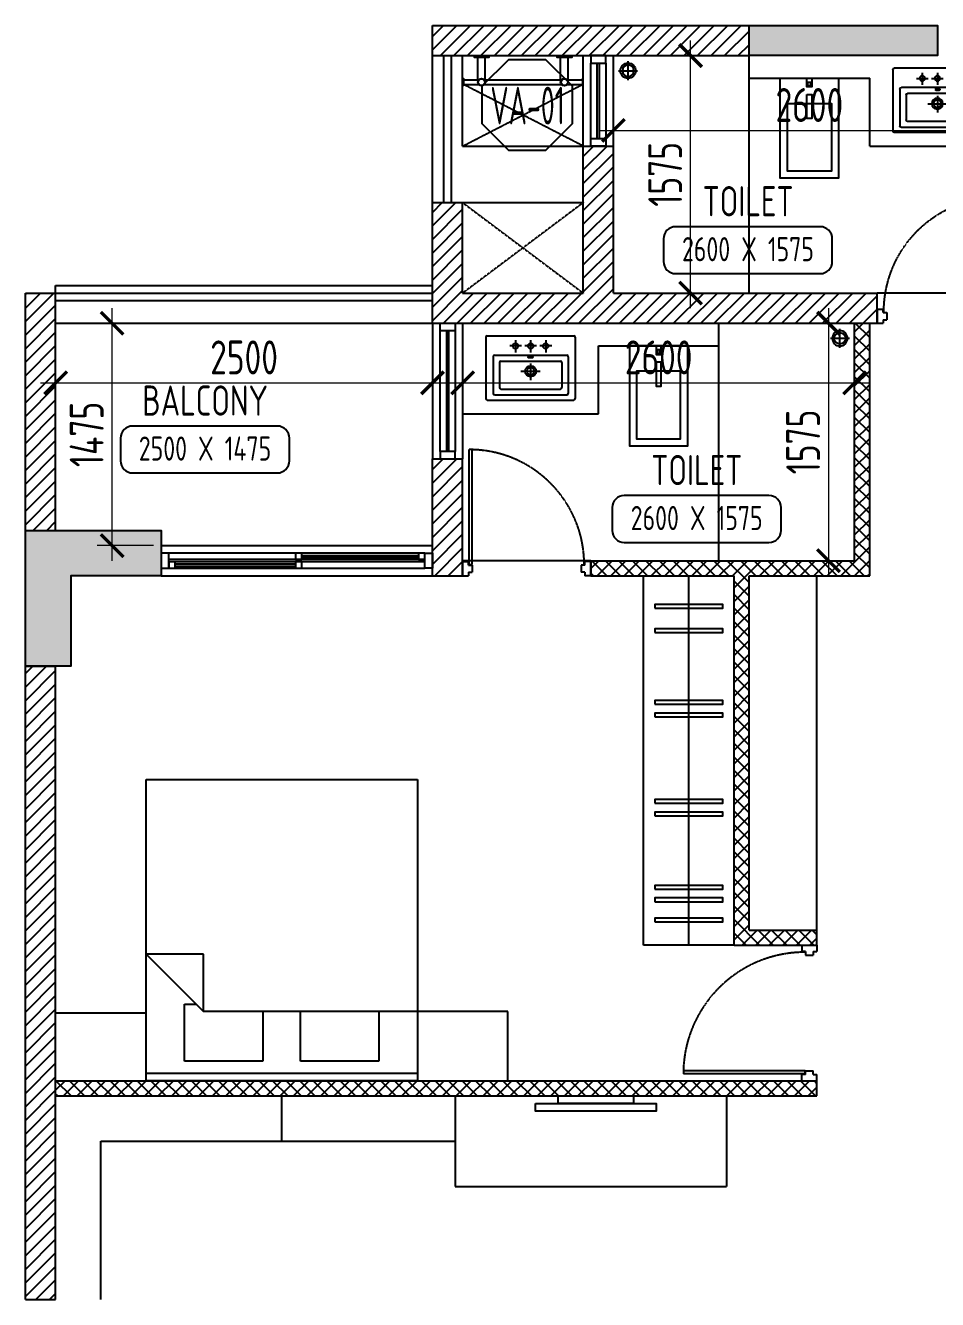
# Model space of a CAD drawing. Header units: millimetres. Extents: x -92307 to 258096, y -47434 to 112633.
# Drawn here: x 124101 to 130151, y -17648 to -9198 of the extents above; entities that cross this region are included whole.
import ezdxf
from ezdxf.enums import TextEntityAlignment as Align

# ---------------------------------------------------------------- set-up
doc = ezdxf.new("R2010")
doc.units = ezdxf.units.MM
doc.header["$LTSCALE"] = 10
doc.header["$PDMODE"] = 35
doc.header["$PDSIZE"] = 500
doc.linetypes.add('DASHED', pattern=[19.05, 12.7, -6.35])
doc.linetypes.add('HIDDEN', pattern=[9.525, 6.35, -3.175])
for name, color, linetype in [('07--DIM-1', 1, 'Continuous'), ('A--BLOCKWALL-1', 9, 'Continuous'), ('A--BLOCKWALL-2', 2, 'Continuous'), ('A--BLOCKWALL-3', 3, 'Continuous'), ('A--BLOCKWALL-HATCH', 8, 'Continuous'), ('A--CONCRETE-1', 9, 'Continuous'), ('A--DOWN', 34, 'Continuous'), ('A--FURNITURE-0', 253, 'Continuous'), ('A--FURNITURE-1', 9, 'Continuous'), ('A--GLAZING-0', 181, 'Continuous'), ('A--HANDRAIL-1', 9, 'Continuous'), ('A--HATCH-1', 8, 'Continuous'), ('A--SANITARY-0', 253, 'Continuous'), ('A--SHAFT-HIDDEN', 9, 'HIDDEN'), ('A--SPACENUMBER', 2, 'Continuous'), ('A--SPACENUMBER-1', 8, 'Continuous'), ('A--SPACEREF', 3, 'Continuous'), ('A--STELWRK-1', 9, 'Continuous'), ('A--Stucture', 9, 'Continuous'), ('A--TILING-1', 8, 'Continuous'), ('A--WINREF', 7, 'Continuous'), ('A--WINREF-1', 8, 'Continuous'), ('Typical floor Column Centre line$0$X-3rd Floor Column$0$A--COL250', 250, 'Continuous'), ('Typical floor Column Centre line$0$X-3rd Floor Column$0$A--CONCRETE-4', 4, 'Continuous')]:
    doc.layers.add(name, color=color, linetype=linetype)
doc.layers.add('A--STELWRK-2', color=2, linetype='Continuous', lineweight=25)
doc.styles.add('ISO', font='isocp2.shx', dxfattribs={"width": 0.8})
doc.dimstyles.new('A-DIM-100', dxfattribs={"dimscale": 100, "dimtxt": 2.25, "dimasz": 1.5, "dimexe": 1, "dimexo": 0.5, "dimgap": 0, "dimtad": 0, "dimdec": 0, "dimzin": 12, "dimdsep": 46, "dimtxsty": 'ISO', "dimblk": 'ARCHTICK', "dimcen": 1, "dimdle": 1, "dimclrd": 8, "dimclre": 8, "dimclrt": 256, "dimadec": 0, "dimazin": 3, "dimtfac": 1, "dimtdec": 0, "dimtmove": 1, "dimatfit": 2, "dimfxl": 1, "dimtvp": 0.75, "dimtolj": 1, "dimtzin": 12, "dimlwd": 18, "dimlwe": 18, "dimarcsym": 0})
pattern_1 = [(45, (127700.97, -23097.9), (-44.90128, 44.90128), [])]
pattern_2 = [(45, (127700.97, -23097.9), (-44.90128, 44.90128), []), (135, (127700.97, -23097.9), (-44.90128, -44.90128), [])]

# ---------------------------------------------------------------- blocks, each defined once
blk = doc.blocks.new('A$C542B73FF')
at = {"layer": 'A--FURNITURE-0'}
for points in [[(-400, 50), (400, 50), (400, 100), (-400, 100)], [(-250, 0), (250, 0), (250, 50), (-250, 50)]]:
    blk.add_lwpolyline(points, close=True, dxfattribs=at)
blk = doc.blocks.new('A$C68464E93')
at = {"layer": 'A--BLOCKWALL-1'}
for p, q in [((600, 200), (0, 200)), ((600, 0), (0, 0))]:
    blk.add_line(p, q, dxfattribs=at)
at = {"layer": 'A--DOWN'}
for p, q in [((50, 150), (550, 150)), ((550, 50), (50, 50))]:
    blk.add_line(p, q, dxfattribs=at)
for points in [[(50, 50), (50, 150), (0, 150), (0, 50), (50, 50)], [(550, 50), (550, 150), (600, 150), (600, 50), (550, 50)]]:
    blk.add_lwpolyline(points, dxfattribs=at)
at = {"layer": 'A--GLAZING-0'}
for p, q in [((550, 107), (50, 107)), ((550, 93), (50, 93))]:
    blk.add_line(p, q, dxfattribs=at)
blk = doc.blocks.new('A$C76363F86-flat-10')
at = {"layer": 'A--SANITARY-0'}
for points in [[(0, -0.1932), (0, 0.1932), (-0.6627, 0.1932), (-0.6627, -0.1932)], [(-0.1667, -0.1461), (-0.1667, 0.1461), (-0.6157, 0.1461), (-0.6157, -0.1461)], [(-0.108, -0.0173), (-0.108, 0.0173), (-0.2664, 0.0173), (-0.2664, -0.0173)], [(0, -0.0173), (0, 0.0173), (-0.0567, 0.0173), (-0.0567, -0.0173)], [(-0.0269, -0.0093), (-0.0269, 0.0081), (-0.0504, 0.0081), (-0.0504, -0.0093)]]:
    blk.add_lwpolyline(points, close=True, dxfattribs=at)
blk = doc.blocks.new('A$C302618AE')
at = {"layer": 'A--SANITARY-0'}
for p, q in [((-286.6, 0), (286.6, 0)), ((-296.6, -10), (-296.6, -416.5)), ((-60.1, -67.5), (-138, -67.5)), ((-99.5, -30), (-99.5, -110.2)), ((40, -67.5), (-37.9, -67.5)), ((0.5, -30), (0.5, -110.2)), ((140.5, -67.5), (62.6, -67.5)), ((101.1, -30), (101.1, -110.2)), ((296.6, -10), (296.6, -416.5)), ((-247.4, -138.5), (-247.4, -382.6)), ((-237.4, -128.5), (240, -128.5)), ((-196.4, -167.7), (198.9, -167.7)), ((250, -138.5), (250, -382.6)), ((-206.4, -177.7), (-206.4, -343.3)), ((65.1, -236), (-64.9, -236)), ((-0.1, -182.6), (-0.1, -294.6)), ((208.9, -177.7), (208.9, -343.3)), ((-237.4, -392.6), (240, -392.6)), ((-196.4, -353.3), (198.9, -353.3)), ((-286.6, -426.5), (286.6, -426.5))]:
    blk.add_line(p, q, dxfattribs=at)
for centre, radius in [((-99.5, -67.5), 17.8), ((0.5, -67.5), 17.8), ((101.1, -67.5), 17.8), ((1.1, -234.9), 36.3), ((1.1, -234.7), 25)]:
    blk.add_circle(centre, radius, dxfattribs=at)
for centre, start, end in [((-286.6, -10), 90, 180), ((286.6, -10), 0, 90), ((-237.4, -138.5), 90, 180), ((-196.4, -177.7), 90, 180), ((198.9, -177.7), 0, 90), ((240, -138.5), 0, 90), ((-286.6, -416.5), 180, 270), ((-237.4, -382.6), 180, 270), ((-196.4, -343.3), 180, 270), ((198.9, -343.3), 270, 0), ((240, -382.6), 270, 0), ((286.6, -416.5), 270, 0)]:
    blk.add_arc(centre, 10, start, end, dxfattribs=at)
blk.add_ellipse((-0.1, -141.1), major_axis=(17.6, 0), ratio=0.318204, dxfattribs=at)
blk = doc.blocks.new('A$C704305AF')
at = {"layer": 'A--SANITARY-0'}
for p, q in [((0, 0.0635), (0, -0.0635)), ((0.0635, 0), (-0.0635, 0))]:
    blk.add_line(p, q, dxfattribs=at)
for major_axis, start_param, end_param in [((0, 0.0508), 3.141593, 9.424778), ((0, 0.0381), 6.283185307145827, 12.56637061432541)]:
    blk.add_ellipse((0, 0), major_axis=major_axis, ratio=1, start_param=start_param, end_param=end_param, dxfattribs=at)
blk = doc.blocks.new('A$C1CBF2325')
at = {"layer": 'A--DOWN'}
for p, q in [((100, 0), (0, 0)), ((0, 0), (0, -42)), ((100, 0), (100, -42)), ((25, -42), (0, -42)), ((25, -42), (25, -67)), ((75, -67), (25, -67)), ((75, -42), (75, -67)), ((75, -42), (100, -42)), ((78.8, -46.2), (78.8, -67)), ((78.8, -46.2), (886, -46.2)), ((78.8, -67), (886, -67)), ((886, -67), (886, -46.2)), ((75, -833), (25, -833)), ((25, -858), (25, -833)), ((75, -858), (75, -833)), ((25, -858), (0, -858)), ((0, -900), (0, -858)), ((100, -900), (0, -900)), ((75, -858), (100, -858)), ((100, -900), (100, -858))]:
    blk.add_line(p, q, dxfattribs=at)
at = {"layer": 'A--DOWN', "color": 8, "linetype": 'DASHED', "ltscale": 0.005}
blk.add_arc((78.8, -46.2), 807.5, 269.73187, 358.52905, dxfattribs=at)
blk = doc.blocks.new('A$C613641B0')
at = {"layer": 'A--BLOCKWALL-1'}
for p, q in [((0, 0), (-1800, 0)), ((0, -200), (-1800, -200))]:
    blk.add_line(p, q, dxfattribs=at)
at = {"layer": 'A--DOWN'}
for p, q in [((-50, -50), (-1750, -50)), ((-1750, -92.7), (-93, -92.7)), ((-1750, -107.3), (-50, -107.3)), ((-1750, -150), (-50, -150))]:
    blk.add_line(p, q, dxfattribs=at)
for points in [[(-1750, -50), (-1750, -150), (-1800, -150), (-1800, -50)], [(-934, -50), (-934, -92.7), (-891, -92.7), (-891, -50)], [(-93, -50), (-93, -92.7), (-50, -92.7), (-50, -50)], [(-50, -50), (-50, -150), (0, -150), (0, -50)], [(-1750, -107.3), (-1750, -150), (-1707, -150), (-1707, -107.3)], [(-934, -107.3), (-934, -150), (-891, -150), (-891, -107.3)]]:
    blk.add_lwpolyline(points, close=True, dxfattribs=at)
at = {"layer": 'A--GLAZING-0'}
for p, q in [((-93, -64.4), (-891, -64.4)), ((-93, -78.4), (-891, -78.4)), ((-934, -121.6), (-1707, -121.6)), ((-934, -135.6), (-1707, -135.6))]:
    blk.add_line(p, q, dxfattribs=at)
blk = doc.blocks.new('SPACE')
at = {"layer": 'A--SPACENUMBER-1'}
blk.add_lwpolyline([(-600, 0), (600, 0, 0.414213562), (700, 100), (700, 288.5, 0.414213562), (600, 388.5), (-600, 388.5, 0.414213562), (-700, 288.5), (-700, 100, 0.414213562), (-600, 0, -0.052514465)], format="xyb", dxfattribs=at)
at = {"layer": 'A--SPACENUMBER', "style": 'ISO', "width": 0.8, "flags": 4}
blk.add_attdef('01', text='', height=250, dxfattribs=at).set_placement((0.455, 202.41), align=Align.MIDDLE)
at = {"layer": 'A--SPACEREF', "style": 'ISO', "width": 0.8, "flags": 4}
blk.add_attdef('S', text='', height=300, dxfattribs=at).set_placement((1.35, 474.975), align=Align.CENTER)
blk = doc.blocks.new('AL-OP')
at = {"layer": 'A--WINREF-1'}
blk.add_lwpolyline([(-124.3, 300), (-300, 124.3), (-300, -124.3), (-124.3, -300), (124.3, -300), (300, -124.3), (300, 124.3), (124.3, 300)], close=True, dxfattribs=at)
at = {"layer": 'A--WINREF', "style": 'ISO', "width": 0.6}
blk.add_attdef('AL-OP', text='', height=250, dxfattribs=at).set_placement((3.2, -4.8), align=Align.MIDDLE)
blk = doc.blocks.new('A$C3A434446')
at = {"layer": 'A--STELWRK-1', "color": 1}
for p, q in [((110, 939), (110, 1089)), ((160, 939), (160, 1089)), ((660, 939), (660, 1089)), ((710, 939), (710, 1089)), ((15, 939), (115, 939)), ((155, 939), (665, 939)), ((705, 939), (805, 939)), ((15, 909), (115, 909)), ((155, 909), (665, 909)), ((705, 909), (805, 909))]:
    blk.add_line(p, q, dxfattribs=at)
at = {"layer": 'A--STELWRK-1'}
for points in [[(85.4, 1099), (85.4, 1089), (185.4, 1089), (185.4, 1099)], [(635.4, 1099), (635.4, 1089), (735.4, 1089), (735.4, 1099)], [(15, 899), (10, 899), (10, 949), (15, 949)], [(805, 899), (810, 899), (810, 949), (805, 949)]]:
    blk.add_lwpolyline(points, close=True, dxfattribs=at)
at = {"layer": 'A--STELWRK-2'}
for centre, radius in [((135, 924), 25), ((135, 924), 22), ((685, 924), 25), ((685, 924), 22)]:
    blk.add_circle(centre, radius, dxfattribs=at)
blk = doc.blocks.new('A$C6931329F')
at = {"layer": 'A--BLOCKWALL-1'}
for p, q in [((0, 900), (0, 0)), ((200, 900), (200, 0))]:
    blk.add_line(p, q, dxfattribs=at)
at = {"layer": 'A--DOWN'}
for p, q in [((50, 50), (50, 850)), ((150, 850), (150, 50))]:
    blk.add_line(p, q, dxfattribs=at)
for points in [[(150, 850), (50, 850), (50, 900), (150, 900), (150, 850)], [(150, 50), (50, 50), (50, 0), (150, 0), (150, 50)]]:
    blk.add_lwpolyline(points, dxfattribs=at)
at = {"layer": 'A--GLAZING-0'}
for p, q in [((93, 850), (93, 50)), ((107, 850), (107, 50))]:
    blk.add_line(p, q, dxfattribs=at)
blk = doc.blocks.new('_ArchTick')
at = {"color": 0, "const_width": 0.15}
blk.add_lwpolyline([(-0.5, -0.5), (0.5, 0.5)], dxfattribs=at)
blk = doc.blocks.new('*D325')
at = {"layer": '07--DIM-1', "color": 8, "lineweight": 18}
for p, q in [((128001, -9447.9), (128001, -9994)), ((130601, -9447.9), (130601, -9994)), ((127901, -9894), (130701, -9894))]:
    blk.add_line(p, q, dxfattribs=at)
at = {"layer": 'Defpoints', "color": 0}
for p in [(128001, -9397.9), (130601, -9397.9), (130601, -9894)]:
    blk.add_point(p, dxfattribs=at)
at = {"layer": '07--DIM-1', "color": 8, "lineweight": 18, "xscale": 150, "yscale": 150, "zscale": 150, "rotation": 180}
blk.add_blockref('_ArchTick', (128001, -9894), dxfattribs=at)
at = {"layer": '07--DIM-1', "color": 8, "lineweight": 18, "xscale": 150, "yscale": 150, "zscale": 150}
blk.add_blockref('_ArchTick', (130601, -9894), dxfattribs=at)
at = {"layer": '07--DIM-1', "insert": (129301, -9725.2), "char_height": 225, "attachment_point": 5, "style": 'ISO'}
blk.add_mtext('\\A1;2600', dxfattribs=at)
blk = doc.blocks.new('*D326')
at = {"layer": '07--DIM-1', "color": 8, "lineweight": 18}
for p, q in [((128513, -11072.9), (128513, -9297.9)), ((128051, -9397.9), (128613, -9397.9)), ((128051, -10972.9), (128613, -10972.9))]:
    blk.add_line(p, q, dxfattribs=at)
at = {"layer": 'Defpoints', "color": 0}
for p in [(128001, -9397.9), (128513, -9397.9), (128001, -10972.9)]:
    blk.add_point(p, dxfattribs=at)
at = {"layer": '07--DIM-1', "color": 8, "lineweight": 18, "xscale": 150, "yscale": 150, "zscale": 150}
for p, rotation in [((128513, -9397.9), 90), ((128513, -10972.9), 270)]:
    blk.add_blockref('_ArchTick', p, dxfattribs=dict(at, rotation=rotation))
at = {"layer": '07--DIM-1', "insert": (128344.2, -10185.4), "char_height": 225, "attachment_point": 5, "rotation": 90, "style": 'ISO'}
blk.add_mtext('\\A1;1575', dxfattribs=at)
blk = doc.blocks.new('*D329')
at = {"layer": '07--DIM-1', "color": 8, "lineweight": 18}
for p, q in [((124301, -11289.3), (124301, -11668.2)), ((126801, -11289.3), (126801, -11668.2)), ((124201, -11568.2), (126901, -11568.2))]:
    blk.add_line(p, q, dxfattribs=at)
at = {"layer": 'Defpoints', "color": 0}
for p in [(124301, -11239.3), (126801, -11239.3), (126801, -11568.2)]:
    blk.add_point(p, dxfattribs=at)
at = {"layer": '07--DIM-1', "color": 8, "lineweight": 18, "xscale": 150, "yscale": 150, "zscale": 150, "rotation": 180}
blk.add_blockref('_ArchTick', (124301, -11568.2), dxfattribs=at)
at = {"layer": '07--DIM-1', "color": 8, "lineweight": 18, "xscale": 150, "yscale": 150, "zscale": 150}
blk.add_blockref('_ArchTick', (126801, -11568.2), dxfattribs=at)
at = {"layer": '07--DIM-1', "insert": (125551, -11399.4), "char_height": 225, "attachment_point": 5, "style": 'ISO'}
blk.add_mtext('\\A1;2500', dxfattribs=at)
blk = doc.blocks.new('*D330')
at = {"layer": '07--DIM-1', "color": 8, "lineweight": 18}
for p, q in [((127001, -11376.8), (127001, -11668.2)), ((129601, -11376.8), (129601, -11668.2)), ((126901, -11568.2), (129701, -11568.2))]:
    blk.add_line(p, q, dxfattribs=at)
at = {"layer": 'Defpoints', "color": 0}
for p in [(127001, -11326.8), (129601, -11326.8), (129601, -11568.2)]:
    blk.add_point(p, dxfattribs=at)
at = {"layer": '07--DIM-1', "color": 8, "lineweight": 18, "xscale": 150, "yscale": 150, "zscale": 150, "rotation": 180}
blk.add_blockref('_ArchTick', (127001, -11568.2), dxfattribs=at)
at = {"layer": '07--DIM-1', "color": 8, "lineweight": 18, "xscale": 150, "yscale": 150, "zscale": 150}
blk.add_blockref('_ArchTick', (129601, -11568.2), dxfattribs=at)
at = {"layer": '07--DIM-1', "insert": (128301, -11399.4), "char_height": 225, "attachment_point": 5, "style": 'ISO'}
blk.add_mtext('\\A1;2600', dxfattribs=at)
blk = doc.blocks.new('*D331')
at = {"layer": '07--DIM-1', "color": 8, "lineweight": 18}
for p, q in [((129428, -11072.9), (129428, -12847.9)), ((129551, -11172.9), (129328, -11172.9)), ((129551, -12747.9), (129328, -12747.9))]:
    blk.add_line(p, q, dxfattribs=at)
at = {"layer": 'Defpoints', "color": 0}
for p in [(129601, -11172.9), (129428, -12747.9), (129601, -12747.9)]:
    blk.add_point(p, dxfattribs=at)
at = {"layer": '07--DIM-1', "color": 8, "lineweight": 18, "xscale": 150, "yscale": 150, "zscale": 150}
for p, rotation in [((129428, -11172.9), 90), ((129428, -12747.9), 270)]:
    blk.add_blockref('_ArchTick', p, dxfattribs=dict(at, rotation=rotation))
at = {"layer": '07--DIM-1', "insert": (129259.2, -11960.4), "char_height": 225, "attachment_point": 5, "rotation": 90, "style": 'ISO'}
blk.add_mtext('\\A1;1575', dxfattribs=at)
blk = doc.blocks.new('*D333')
at = {"layer": '07--DIM-1', "color": 8, "lineweight": 18}
for p, q in [((124675.7, -12747.9), (124675.7, -11072.9)), ((124990.1, -11172.9), (124575.7, -11172.9)), ((124951, -12647.9), (124575.7, -12647.9))]:
    blk.add_line(p, q, dxfattribs=at)
at = {"layer": 'Defpoints', "color": 0}
for p in [(124675.7, -11172.9), (125040.1, -11172.9), (125001, -12647.9)]:
    blk.add_point(p, dxfattribs=at)
at = {"layer": '07--DIM-1', "color": 8, "lineweight": 18, "xscale": 150, "yscale": 150, "zscale": 150}
for p, rotation in [((124675.7, -11172.9), 90), ((124675.7, -12647.9), 270)]:
    blk.add_blockref('_ArchTick', p, dxfattribs=dict(at, rotation=rotation))
at = {"layer": '07--DIM-1', "insert": (124507, -11910.4), "char_height": 225, "attachment_point": 5, "rotation": 90, "style": 'ISO'}
blk.add_mtext('\\A1;1475', dxfattribs=at)
blk = doc.blocks.new('A$C7FA855F9')
at = {"layer": 'A--FURNITURE-0', "linetype": 'Continuous'}
for p, q in [((900, 2000), (-900, 2000)), ((-900, 2000), (-900, 0)), ((900, 0), (900, 2000)), ((900, 840), (520, 460)), ((520, 840), (900, 840)), ((520, 460), (520, 840)), ((645, 510), (570, 510)), ((645, 130), (645, 510)), ((-900, 460), (520, 460)), ((-645, 460), (-645, 130)), ((-125, 130), (-125, 460)), ((125, 460), (125, 130)), ((-645, 130), (-125, 130)), ((125, 130), (645, 130)), ((-900, 50), (900, 50)), ((-900, 0), (900, 0))]:
    blk.add_line(p, q, dxfattribs=at)

msp = doc.modelspace()

# ---------------------------------------------------------------- hatches: boundary and pattern name
at = {"layer": 'A--BLOCKWALL-HATCH'}
h = msp.add_hatch(dxfattribs=at)
h.set_pattern_fill('ANSI37', color=256, scale=20, style=0)
h.set_pattern_definition(pattern_2)
h.paths.add_polyline_path([(129601, -11172.9), (129701, -11172.9), (129701, -12847.9), (128901, -12847.9), (128901, -13972.9), (128901, -14072.9), (128901, -15197.9), (129351, -15197.9), (129351, -15297.9), (128801, -15297.9), (128801, -12847.9), (127851, -12847.9), (127851, -12747.9), (129601, -12747.9)])
h = msp.add_hatch(dxfattribs=at)
h.set_pattern_fill('ANSI37', color=256, scale=20, style=0)
h.set_pattern_definition(pattern_2)
h.paths.add_polyline_path([(124301, -16297.9), (124301, -16197.9), (129351, -16197.9), (129351, -16297.9)])
at = {"layer": 'A--HATCH-1'}
h = msp.add_hatch(dxfattribs=at)
h.set_pattern_fill('ANSI31', color=256, scale=20, style=0)
h.set_pattern_definition(pattern_1)
h.paths.add_polyline_path([(126801, -9397.9), (128901, -9397.9), (128901, -9197.9), (126801, -9197.9)])
h = msp.add_hatch(dxfattribs=at)
h.set_pattern_fill('ANSI31', color=256, scale=20, style=0)
h.set_pattern_definition(pattern_1)
h.paths.add_polyline_path([(129751, -11172.9), (129751, -10972.9), (128001, -10972.9), (128001, -9997.9), (127801, -9997.9), (127801, -10972.9), (127001, -10972.9), (127001, -10372.9), (126801, -10372.9), (126801, -11172.9)])
h = msp.add_hatch(dxfattribs=at)
h.set_pattern_fill('ANSI31', color=256, scale=20, style=0)
h.set_pattern_definition(pattern_1)
h.paths.add_polyline_path([(124101, -10972.9), (124301, -10972.9), (124301, -12547.9), (124101, -12547.9)])
h = msp.add_hatch(dxfattribs=at)
h.set_pattern_fill('ANSI31', color=256, scale=20, style=0)
h.set_pattern_definition(pattern_1)
h.paths.add_polyline_path([(126801, -12847.9), (127001, -12847.9), (127001, -12072.9), (126801, -12072.9)])
h = msp.add_hatch(dxfattribs=at)
h.set_pattern_fill('ANSI31', color=256, scale=20, style=0)
h.set_pattern_definition(pattern_1)
h.paths.add_polyline_path([(124101, -17647.9), (124301, -17647.9), (124301, -13447.9), (124101, -13447.9)])
at = {"layer": 'Typical floor Column Centre line$0$X-3rd Floor Column$0$A--COL250'}
h = msp.add_hatch(color=256, dxfattribs=at)
h.dxf.hatch_style = 1
h.paths.add_polyline_path([(128901, -9197.9), (130151, -9197.9), (130151, -9397.9), (128901, -9397.9)])
h = msp.add_hatch(color=256, dxfattribs=at)
h.dxf.hatch_style = 1
h.paths.add_polyline_path([(124401, -12847.9), (125001, -12847.9), (125001, -12547.9), (124101, -12547.9), (124101, -13447.9), (124401, -13447.9)])

# ---------------------------------------------------------------- linework, layer by layer
at = {"layer": 'A--BLOCKWALL-1'}
msp.add_line((124301, -11172.9), (126801, -11172.9), dxfattribs=at)
at = {"layer": 'A--BLOCKWALL-2'}
for p, q in [((129601, -12747.9), (129601, -11172.9)), ((129601, -11172.9), (129701, -11172.9)), ((129701, -12847.9), (129701, -11172.9)), ((124101, -12297.9), (124101, -12197.9)), ((127851, -12847.9), (127851, -12747.9)), ((127851, -12747.9), (129601, -12747.9)), ((127851, -12847.9), (128801, -12847.9)), ((128801, -15297.9), (128801, -12847.9)), ((128901, -13972.9), (128901, -12847.9)), ((128901, -12847.9), (129701, -12847.9)), ((128901, -14072.9), (128901, -13972.9)), ((128901, -15197.9), (128901, -14072.9)), ((128901, -15197.9), (129351, -15197.9)), ((129351, -15297.9), (129351, -15197.9)), ((128801, -15297.9), (129351, -15297.9)), ((124101, -16297.9), (124101, -16197.9)), ((124301, -16197.9), (129351, -16197.9)), ((124301, -16297.9), (124301, -16197.9)), ((129351, -16297.9), (129351, -16197.9)), ((124301, -16297.9), (129351, -16297.9))]:
    msp.add_line(p, q, dxfattribs=at)
at = {"layer": 'A--BLOCKWALL-3'}
for p, q in [((126801, -9397.9), (126801, -9197.9)), ((126801, -9197.9), (128901, -9197.9)), ((128901, -9397.9), (128901, -9197.9)), ((126801, -9397.9), (128901, -9397.9)), ((127801, -10972.9), (127801, -9997.9)), ((127801, -9997.9), (128001, -9997.9)), ((128001, -10972.9), (128001, -9997.9)), ((126801, -11172.9), (126801, -10372.9)), ((126801, -10372.9), (127001, -10372.9)), ((127001, -10972.9), (127001, -10372.9)), ((124101, -12547.9), (124101, -10972.9)), ((124101, -10972.9), (124301, -10972.9)), ((124301, -12547.9), (124301, -10972.9)), ((127001, -10972.9), (127801, -10972.9)), ((128001, -10972.9), (129751, -10972.9)), ((129751, -11172.9), (129751, -10972.9)), ((126801, -11172.9), (129751, -11172.9)), ((126801, -12847.9), (126801, -12072.9)), ((126801, -12072.9), (127001, -12072.9)), ((127001, -12847.9), (127001, -12072.9)), ((124101, -12547.9), (124301, -12547.9)), ((124101, -12847.9), (124101, -12647.9)), ((126801, -12847.9), (127001, -12847.9)), ((124101, -17647.9), (124101, -13447.9)), ((124101, -13447.9), (124301, -13447.9)), ((124301, -17647.9), (124301, -13447.9)), ((124101, -17647.9), (124301, -17647.9))]:
    msp.add_line(p, q, dxfattribs=at)
at = {"layer": 'A--CONCRETE-1'}
for p, q in [((126801, -10372.9), (126801, -9397.9)), ((127001, -9997.9), (127001, -9397.9)), ((127001, -9997.9), (127801, -9997.9)), ((127001, -10372.9), (127801, -10372.9))]:
    msp.add_line(p, q, dxfattribs=at)
at = {"layer": 'A--FURNITURE-0'}
for p, q in [((129351, -15197.9), (129351, -12847.9)), ((124901, -15747.9), (124301, -15747.9)), ((127301, -15737.9), (126701, -15737.9)), ((127301, -16197.9), (127301, -15737.9)), ((125801, -16597.9), (125801, -16297.9)), ((126951, -16297.9), (126951, -16897.9)), ((128751, -16297.9), (128751, -16897.9)), ((124601, -17647.9), (124601, -16597.9)), ((124601, -16597.9), (126951, -16597.9)), ((126951, -16897.9), (128751, -16897.9))]:
    msp.add_line(p, q, dxfattribs=at)
at = {"layer": 'A--FURNITURE-1'}
for p, q in [((128201, -15297.9), (128201, -12847.9)), ((128501, -15297.9), (128501, -12847.9)), ((128801, -15297.9), (128201, -15297.9))]:
    msp.add_line(p, q, dxfattribs=at)
at = {"layer": 'A--FURNITURE-1', "elevation": 0}
for points in [[(128276, -13063.4), (128726, -13063.4), (128726, -13038.4), (128276, -13038.4), (128276, -13063.4)], [(128276, -13224.5), (128726, -13224.5), (128726, -13199.5), (128276, -13199.5), (128276, -13224.5)], [(128276, -13699.4), (128726, -13699.4), (128726, -13674.4), (128276, -13674.4), (128276, -13699.4)], [(128276, -13783.2), (128726, -13783.2), (128726, -13758.2), (128276, -13758.2), (128276, -13783.2)], [(128276, -14356.5), (128726, -14356.5), (128726, -14331.5), (128276, -14331.5), (128276, -14356.5)], [(128276, -14440.3), (128726, -14440.3), (128726, -14415.3), (128276, -14415.3), (128276, -14440.3)], [(128276, -14925.9), (128726, -14925.9), (128726, -14900.9), (128276, -14900.9), (128276, -14925.9)], [(128276, -15009.7), (128726, -15009.7), (128726, -14984.7), (128276, -14984.7), (128276, -15009.7)], [(128276, -15143.5), (128726, -15143.5), (128726, -15118.5), (128276, -15118.5), (128276, -15143.5)]]:
    msp.add_lwpolyline(points, dxfattribs=at)
at = {"layer": 'A--HANDRAIL-1', "color": 1}
for p, q in [((124301, -10972.9), (126801, -10972.9)), ((124301, -11022.9), (126801, -11022.9))]:
    msp.add_line(p, q, dxfattribs=at)
at = {"layer": 'A--SHAFT-HIDDEN', "ltscale": 0.01}
for p, q in [((127001, -9997.9), (127796, -9588.9)), ((127801, -9997.9), (127006, -9588.9)), ((127801, -10372.9), (127001, -10972.9)), ((127001, -10372.9), (127801, -10972.9))]:
    msp.add_line(p, q, dxfattribs=at)
at = {"layer": 'A--STELWRK-1', "color": 1}
for p, q in [((126876, -10372.9), (126876, -9397.9)), ((126926, -10372.9), (126926, -9397.9))]:
    msp.add_line(p, q, dxfattribs=at)
at = {"layer": 'A--Stucture', "linetype": 'Continuous', "ltscale": 0.5}
for p, q in [((124301, -10972.9), (124301, -10922.9)), ((124301, -10922.9), (126801, -10922.9))]:
    msp.add_line(p, q, dxfattribs=at)
at = {"layer": 'A--TILING-1'}
for p, q in [((128901, -10972.9), (128901, -9397.9)), ((128901, -9547.9), (129701, -9547.9)), ((129701, -9997.9), (129701, -9547.9)), ((129701, -9997.9), (130601, -9997.9)), ((130601, -10972.9), (129751, -10972.9)), ((128701, -12747.9), (128701, -11172.9)), ((127901, -11772.9), (127901, -11322.9)), ((127901, -11322.9), (128701, -11322.9)), ((127001, -11772.9), (127901, -11772.9)), ((127851, -12747.9), (127001, -12747.9))]:
    msp.add_line(p, q, dxfattribs=at)
at = {"layer": 'Typical floor Column Centre line$0$X-3rd Floor Column$0$A--CONCRETE-4', "elevation": 0}
for points in [[(128901, -9197.9), (130151, -9197.9), (130151, -9397.9), (128901, -9397.9)], [(124101, -12547.9), (125001, -12547.9), (125001, -12847.9), (124401, -12847.9), (124401, -13447.9), (124101, -13447.9)]]:
    msp.add_lwpolyline(points, close=True, dxfattribs=at)

# ---------------------------------------------------------------- block references
for name, p in [('A$C3A434446', (126991, -10497.9)), ('A$C6931329F', (126801, -12072.9))]:
    msp.add_blockref(name, p)
at = {"layer": 'A--DOWN', "extrusion": (0, 0, -1), "xscale": -1, "zscale": -1}
for name, p, rotation in [('A$C68464E93', (-127801, -9397.9), 90), ('A$C1CBF2325', (-129351, -16197.9), 180)]:
    msp.add_blockref(name, p, dxfattribs=dict(at, rotation=rotation))
at = {"layer": 'A--DOWN', "yscale": 0.9444444444443834, "zscale": 0.9444444444443834}
for p, xscale, rotation in [((130601, -11172.9), -0.9444444444443834, 270), ((127001, -12847.9), 0.9444444444443834, 90)]:
    msp.add_blockref('A$C1CBF2325', p, dxfattribs=dict(at, xscale=xscale, rotation=rotation))
at = {"layer": 'A--DOWN', "rotation": 180}
msp.add_blockref('A$C613641B0', (125001, -12847.9), dxfattribs=at)
at = {"layer": 'A--FURNITURE-0', "xscale": -1}
msp.add_blockref('A$C7FA855F9', (125801, -16197.9), dxfattribs=at)
at = {"layer": 'A--FURNITURE-0', "xscale": -1, "rotation": 180}
msp.add_blockref('A$C542B73FF', (127883.7, -16297.9), dxfattribs=at)
at = {"layer": 'A--SANITARY-0', "zscale": 1000}
for name, p, xscale, yscale, rotation in [('A$C704305AF', (128098.3, -9497.9), -999.9999999999999, 999.9999999999999, 90), ('A$C76363F86-flat-10', (129301, -9547.9), -1000, 999.9999999999999, 270), ('A$C704305AF', (129503.6, -11272.9), 1000, 1000, 270), ('A$C76363F86-flat-10', (128301, -11322.9), 1000, 1000, 90)]:
    msp.add_blockref(name, p, dxfattribs=dict(at, xscale=xscale, yscale=yscale, rotation=rotation))
at = {"layer": 'A--SANITARY-0', "ltscale": 19, "xscale": -1}
msp.add_blockref('A$C302618AE', (130151, -9481.1), dxfattribs=at)
at = {"layer": 'A--SANITARY-0', "ltscale": 19}
msp.add_blockref('A$C302618AE', (127451, -11256.1), dxfattribs=at)
at = {"layer": 'A--SPACEREF'}
ref = msp.add_blockref('SPACE', (128893, -10843.6), dxfattribs=dict(at, xscale=0.8000000000029104, yscale=0.8, zscale=0.8))
ref.add_attrib('01', '2600 X 1575', dxfattribs={"layer": 'A--SPACENUMBER', "height": 160, "style": 'ISO', "width": 0.8, "flags": 4}).set_placement((128893.6, -10681.6), align=Align.MIDDLE)
ref.add_attrib('S', 'TOILET', dxfattribs={"height": 200, "style": 'ISO', "width": 0.8, "flags": 4}).set_placement((128894.3, -10463.6), align=Align.CENTER)
ref = msp.add_blockref('SPACE', (125291.3, -12165.6), dxfattribs=dict(at, xscale=0.8000000000029104, yscale=0.8, zscale=0.8))
ref.add_attrib('01', '2500 X 1475', dxfattribs={"layer": 'A--SPACENUMBER', "height": 160, "style": 'ISO', "width": 0.8, "flags": 4}).set_placement((125291.8, -12003.6), align=Align.MIDDLE)
ref.add_attrib('S', 'BALCONY', dxfattribs={"height": 200, "style": 'ISO', "width": 0.8, "flags": 4}).set_placement((125292.6, -11785.6), align=Align.CENTER)
ref = msp.add_blockref('SPACE', (128552.7, -12626.6), dxfattribs=dict(at, xscale=0.8000000000029104, yscale=0.8, zscale=0.8))
ref.add_attrib('01', '2600 X 1575', dxfattribs={"layer": 'A--SPACENUMBER', "height": 160, "style": 'ISO', "width": 0.8, "flags": 4}).set_placement((128553.3, -12464.7), align=Align.MIDDLE)
ref.add_attrib('S', 'TOILET', dxfattribs={"height": 200, "style": 'ISO', "width": 0.8, "flags": 4}).set_placement((128554, -12246.6), align=Align.CENTER)
at = {"layer": 'A--WINREF'}
msp.add_blockref('AL-OP', (127428.7, -9724.7), dxfattribs=at).add_auto_attribs({'AL-OP': 'VA-01'})

# ---------------------------------------------------------------- dimensions: what is measured, and where the dimension line sits
at = {"layer": '07--DIM-1'}
for p1, p2, distance, picture, middle in [((128001, -10972.9), (128001, -9397.9), -512, '*D326', (128344.2, -10185.4)), ((124301, -11239.3), (126801, -11239.3), -328.9, '*D329', (125551, -11399.4)), ((127001, -11326.8), (129601, -11326.8), -241.4, '*D330', (128301, -11399.4))]:
    dim = msp.add_aligned_dim(p1=p1, p2=p2, distance=distance, dimstyle='A-DIM-100', dxfattribs=at)
    dim.commit()
    dim.dimension.update_dxf_attribs({"geometry": picture, "text_midpoint": middle})
dim = msp.add_linear_dim(base=(130601, -9894), p1=(128001, -9397.9), p2=(130601, -9397.9), dimstyle='A-DIM-100', dxfattribs=at)
dim.commit()
dim.dimension.update_dxf_attribs({"geometry": '*D325', "text_midpoint": (129301, -9725.2)})
for base, p1, p2, picture, middle in [((124675.7, -11172.9), (125001, -12647.9), (125040.1, -11172.9), '*D333', (124507, -11910.4)), ((129428, -12747.9), (129601, -11172.9), (129601, -12747.9), '*D331', (129259.2, -11960.4))]:
    dim = msp.add_linear_dim(base=base, p1=p1, p2=p2, angle=90, dimstyle='A-DIM-100', dxfattribs=at)
    dim.commit()
    dim.dimension.update_dxf_attribs({"geometry": picture, "text_midpoint": middle})

doc.saveas('drawing.dxf')
